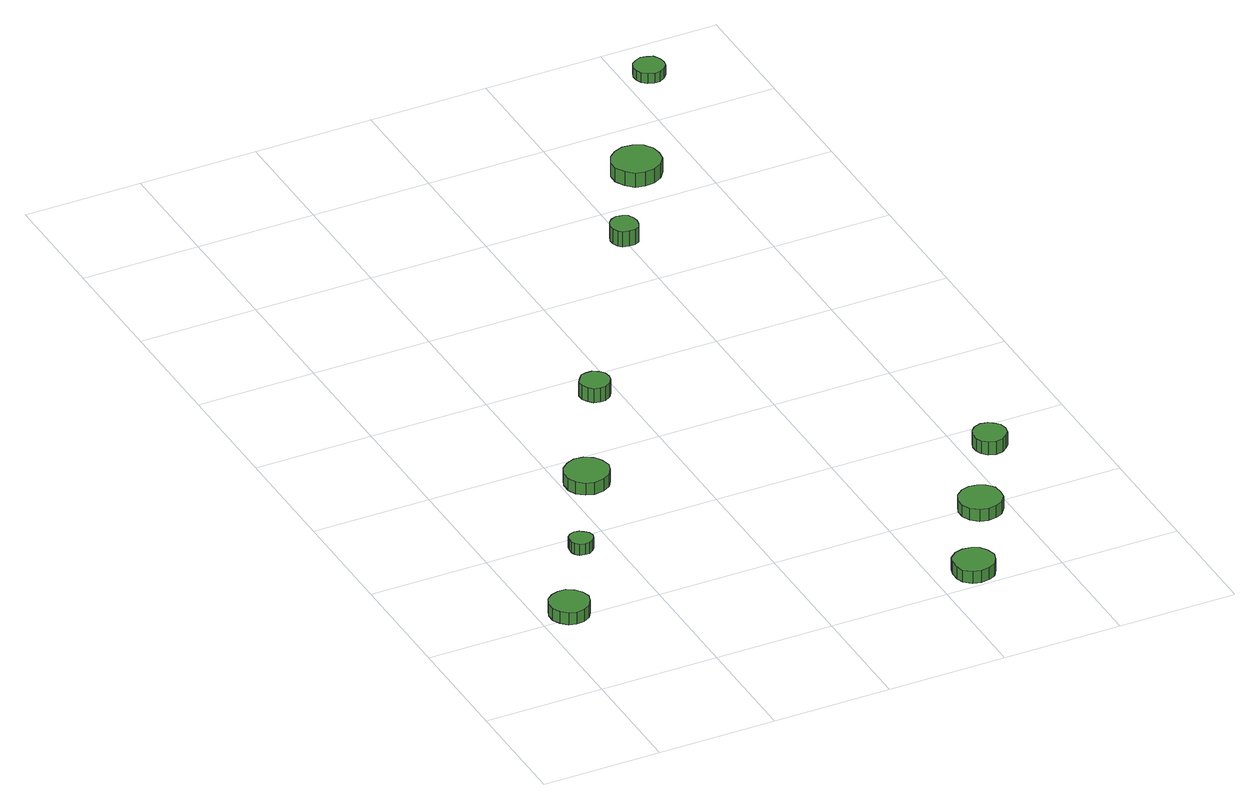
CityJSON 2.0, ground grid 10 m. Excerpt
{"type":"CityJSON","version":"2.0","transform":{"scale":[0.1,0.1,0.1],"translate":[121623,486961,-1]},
"CityObjects":{
"tree1":{"type":"SolitaryVegetationObject","attributes":{"function":"something"},"geometry":[{"type":"MultiSurface","lod":"1","boundaries":[[[0,1,2,3,4,5,6,7,8,9,10,11,12,13,14]],[[15,16,17,18,19,20,21,22,23,24,25,26,27,28,29]],[[0,29,28,1]],[[1,28,27,2]],[[2,27,26,3]],[[3,26,25,4]],[[4,25,24,5]],[[5,24,23,6]],[[6,23,22,7]],[[7,22,21,8]],[[8,21,20,9]],[[9,20,19,10]],[[10,19,18,11]],[[11,18,17,12]],[[12,17,16,13]],[[13,16,15,14]],[[14,15,29,0]]]}]},
"tree2":{"type":"SolitaryVegetationObject","attributes":{"function":"something"},"geometry":[{"type":"MultiSurface","lod":"1","boundaries":[[[30,31,32,33,34,35,36,37,38,39,40,41,42,43,44]],[[45,46,47,48,49,50,51,52,53,54,55,56,57,58,59]],[[30,59,58,31]],[[31,58,57,32]],[[32,57,56,33]],[[33,56,55,34]],[[34,55,54,35]],[[35,54,53,36]],[[36,53,52,37]],[[37,52,51,38]],[[38,51,50,39]],[[39,50,49,40]],[[40,49,48,41]],[[41,48,47,42]],[[42,47,46,43]],[[43,46,45,44]],[[44,45,59,30]]]}]},
"tree3":{"type":"SolitaryVegetationObject","attributes":{"function":"something"},"geometry":[{"type":"MultiSurface","lod":"1","boundaries":[[[60,61,62,63,64,65,66,67,68,69,70,71,72,73,74]],[[75,76,77,78,79,80,81,82,83,84,85,86,87,88,89]],[[60,89,88,61]],[[61,88,87,62]],[[62,87,86,63]],[[63,86,85,64]],[[64,85,84,65]],[[65,84,83,66]],[[66,83,82,67]],[[67,82,81,68]],[[68,81,80,69]],[[69,80,79,70]],[[70,79,78,71]],[[71,78,77,72]],[[72,77,76,73]],[[73,76,75,74]],[[74,75,89,60]]]}]},
"tree4":{"type":"SolitaryVegetationObject","attributes":{"function":"something"},"geometry":[{"type":"MultiSurface","lod":"1","boundaries":[[[90,91,92,93,94,95,96,97,98,99,100,101,102,103,104]],[[105,106,107,108,109,110,111,112,113,114,115,116,117,118,119]],[[90,119,118,91]],[[91,118,117,92]],[[92,117,116,93]],[[93,116,115,94]],[[94,115,114,95]],[[95,114,113,96]],[[96,113,112,97]],[[97,112,111,98]],[[98,111,110,99]],[[99,110,109,100]],[[100,109,108,101]],[[101,108,107,102]],[[102,107,106,103]],[[103,106,105,104]],[[104,105,119,90]]]}]},
"tree5":{"type":"SolitaryVegetationObject","attributes":{"function":"something"},"geometry":[{"type":"MultiSurface","lod":"1","boundaries":[[[120,121,122,123,124,125,126,127,128,129,130,131,132,133,134]],[[135,136,137,138,139,140,141,142,143,144,145,146,147,148,149]],[[120,149,148,121]],[[121,148,147,122]],[[122,147,146,123]],[[123,146,145,124]],[[124,145,144,125]],[[125,144,143,126]],[[126,143,142,127]],[[127,142,141,128]],[[128,141,140,129]],[[129,140,139,130]],[[130,139,138,131]],[[131,138,137,132]],[[132,137,136,133]],[[133,136,135,134]],[[134,135,149,120]]]}]},
"tree6":{"type":"SolitaryVegetationObject","attributes":{"function":"something"},"geometry":[{"type":"MultiSurface","lod":"1","boundaries":[[[150,151,152,153,154,155,156,157,158,159,160,161,162,163,164]],[[165,166,167,168,169,170,171,172,173,174,175,176,177,178,179]],[[150,179,178,151]],[[151,178,177,152]],[[152,177,176,153]],[[153,176,175,154]],[[154,175,174,155]],[[155,174,173,156]],[[156,173,172,157]],[[157,172,171,158]],[[158,171,170,159]],[[159,170,169,160]],[[160,169,168,161]],[[161,168,167,162]],[[162,167,166,163]],[[163,166,165,164]],[[164,165,179,150]]]}]},
"tree7":{"type":"SolitaryVegetationObject","attributes":{"function":"something"},"geometry":[{"type":"MultiSurface","lod":"1","boundaries":[[[180,181,182,183,184,185,186,187,188,189,190,191,192,193,194]],[[195,196,197,198,199,200,201,202,203,204,205,206,207,208,209]],[[180,209,208,181]],[[181,208,207,182]],[[182,207,206,183]],[[183,206,205,184]],[[184,205,204,185]],[[185,204,203,186]],[[186,203,202,187]],[[187,202,201,188]],[[188,201,200,189]],[[189,200,199,190]],[[190,199,198,191]],[[191,198,197,192]],[[192,197,196,193]],[[193,196,195,194]],[[194,195,209,180]]]}]},
"tree8":{"type":"SolitaryVegetationObject","attributes":{"function":"something"},"geometry":[{"type":"MultiSurface","lod":"1","boundaries":[[[210,211,212,213,214,215,216,217,218,219,220,221,222,223,224]],[[225,226,227,228,229,230,231,232,233,234,235,236,237,238,239]],[[210,239,238,211]],[[211,238,237,212]],[[212,237,236,213]],[[213,236,235,214]],[[214,235,234,215]],[[215,234,233,216]],[[216,233,232,217]],[[217,232,231,218]],[[218,231,230,219]],[[219,230,229,220]],[[220,229,228,221]],[[221,228,227,222]],[[222,227,226,223]],[[223,226,225,224]],[[224,225,239,210]]]}]},
"tree9":{"type":"SolitaryVegetationObject","attributes":{"function":"something"},"geometry":[{"type":"MultiSurface","lod":"1","boundaries":[[[240,241,242,243,244,245,246,247,248,249,250,251,252,253,254]],[[255,256,257,258,259,260,261,262,263,264,265,266,267,268,269]],[[240,269,268,241]],[[241,268,267,242]],[[242,267,266,243]],[[243,266,265,244]],[[244,265,264,245]],[[245,264,263,246]],[[246,263,262,247]],[[247,262,261,248]],[[248,261,260,249]],[[249,260,259,250]],[[250,259,258,251]],[[251,258,257,252]],[[252,257,256,253]],[[253,256,255,254]],[[254,255,269,240]]]}]},
"tree10":{"type":"SolitaryVegetationObject","attributes":{"function":"something"},"geometry":[{"type":"MultiSurface","lod":"1","boundaries":[[[270,271,272,273,274,275,276,277,278,279,280,281,282,283,284]],[[285,286,287,288,289,290,291,292,293,294,295,296,297,298,299]],[[270,299,298,271]],[[271,298,297,272]],[[272,297,296,273]],[[273,296,295,274]],[[274,295,294,275]],[[275,294,293,276]],[[276,293,292,277]],[[277,292,291,278]],[[278,291,290,279]],[[279,290,289,280]],[[280,289,288,281]],[[281,288,287,282]],[[282,287,286,283]],[[283,286,285,284]],[[284,285,299,270]]]}]}
},
"vertices":[
[43,108,17],[41,115,17],[37,120,17],[31,124,17],[24,124,17],[18,122,17],[13,118,17],[10,111,17],[10,104,17],[13,98,17],[18,93,17],[24,91,17],[31,92,17],[37,95,17],[41,101,17],[41,101,6],[37,95,6],[31,92,6],[24,91,6],[18,93,6],[13,98,6],[10,104,6],[10,111,6],[13,118,6],[18,122,6],[24,124,6],[31,124,6],[37,120,6],[41,115,6],[43,108,6],
[85,185,16],[84,189,16],[81,192,16],[78,194,16],[74,195,16],[70,194,16],[67,191,16],[66,187,16],[66,183,16],[67,180,16],[70,177,16],[74,176,16],[78,176,16],[81,178,16],[84,181,16],[84,181,6],[81,178,6],[78,176,6],[74,176,6],[70,177,6],[67,180,6],[66,183,6],[66,187,6],[67,191,6],[70,194,6],[74,195,6],[78,194,6],[81,192,6],[84,189,6],[85,185,6],
[140,267,17],[138,275,17],[134,281,17],[127,285,17],[119,286,17],[112,283,17],[106,278,17],[103,271,17],[103,263,17],[106,256,17],[112,251,17],[119,249,17],[127,250,17],[134,254,17],[138,260,17],[138,260,6],[134,254,6],[127,250,6],[119,249,6],[112,251,6],[106,256,6],[103,263,6],[103,271,6],[106,278,6],[112,283,6],[119,286,6],[127,285,6],[134,281,6],[138,275,6],[140,267,6],
[195,376,19],[194,381,19],[191,385,19],[186,388,19],[181,388,19],[176,387,19],[173,383,19],[170,379,19],[170,373,19],[173,369,19],[176,365,19],[181,364,19],[186,364,19],[191,367,19],[194,371,19],[194,371,6],[191,367,6],[186,364,6],[181,364,6],[176,365,6],[173,369,6],[170,373,6],[170,379,6],[173,383,6],[176,387,6],[181,388,6],[186,388,6],[191,385,6],[194,381,6],[195,376,6],
[351,20,17],[349,27,17],[345,33,17],[339,36,17],[332,37,17],[325,35,17],[319,30,17],[317,24,17],[317,16,17],[319,10,17],[325,5,17],[332,3,17],[339,4,17],[345,7,17],[349,13,17],[349,13,6],[345,7,6],[339,4,6],[332,3,6],[325,5,6],[319,10,6],[317,16,6],[317,24,6],[319,30,6],[325,35,6],[332,37,6],[339,36,6],[345,33,6],[349,27,6],[351,20,6],
[395,96,17],[394,104,17],[389,110,17],[383,113,17],[376,114,17],[369,112,17],[363,107,17],[360,100,17],[360,93,17],[363,86,17],[369,81,17],[376,79,17],[383,80,17],[389,83,17],[394,89,17],[394,89,6],[389,83,6],[383,80,6],[376,79,6],[369,81,6],[363,86,6],[360,93,6],[360,100,6],[363,107,6],[369,112,6],[376,114,6],[383,113,6],[389,110,6],[394,104,6],[395,96,6],
[312,562,20],[311,567,20],[309,571,20],[305,573,20],[300,574,20],[295,572,20],[292,569,20],[290,564,20],[290,560,20],[292,555,20],[295,552,20],[300,551,20],[305,551,20],[309,553,20],[311,557,20],[311,557,6],[309,553,6],[305,551,6],[300,551,6],[295,552,6],[292,555,6],[290,560,6],[290,564,6],[292,569,6],[295,572,6],[300,574,6],[305,573,6],[309,571,6],[311,567,6],[312,562,6],
[438,174,18],[437,180,18],[433,184,18],[429,187,18],[423,188,18],[417,186,18],[413,182,18],[411,177,18],[411,171,18],[413,166,18],[417,162,18],[423,160,18],[429,161,18],[433,164,18],[437,168,18],[437,168,6],[433,164,6],[429,161,6],[423,160,6],[417,162,6],[413,166,6],[411,171,6],[411,177,6],[413,182,6],[417,186,6],[423,188,6],[429,187,6],[433,184,6],[437,180,6],[438,174,6],
[371,641,19],[370,649,19],[365,656,19],[357,660,19],[349,661,19],[341,658,19],[335,653,19],[331,645,19],[331,637,19],[335,629,19],[341,623,19],[349,621,19],[357,622,19],[365,626,19],[370,633,19],[370,633,6],[365,626,6],[357,622,6],[349,621,6],[341,623,6],[335,629,6],[331,637,6],[331,645,6],[335,653,6],[341,658,6],[349,661,6],[357,660,6],[365,656,6],[370,649,6],[371,641,6],
[434,759,16],[433,764,16],[430,769,16],[425,771,16],[420,772,16],[415,770,16],[411,767,16],[409,762,16],[409,757,16],[411,752,16],[415,749,16],[420,747,16],[425,747,16],[430,750,16],[433,754,16],[433,754,7],[430,750,7],[425,747,7],[420,747,7],[415,749,7],[411,752,7],[409,757,7],[409,762,7],[411,767,7],[415,770,7],[420,772,7],[425,771,7],[430,769,7],[433,764,7],[434,759,7]
]}
